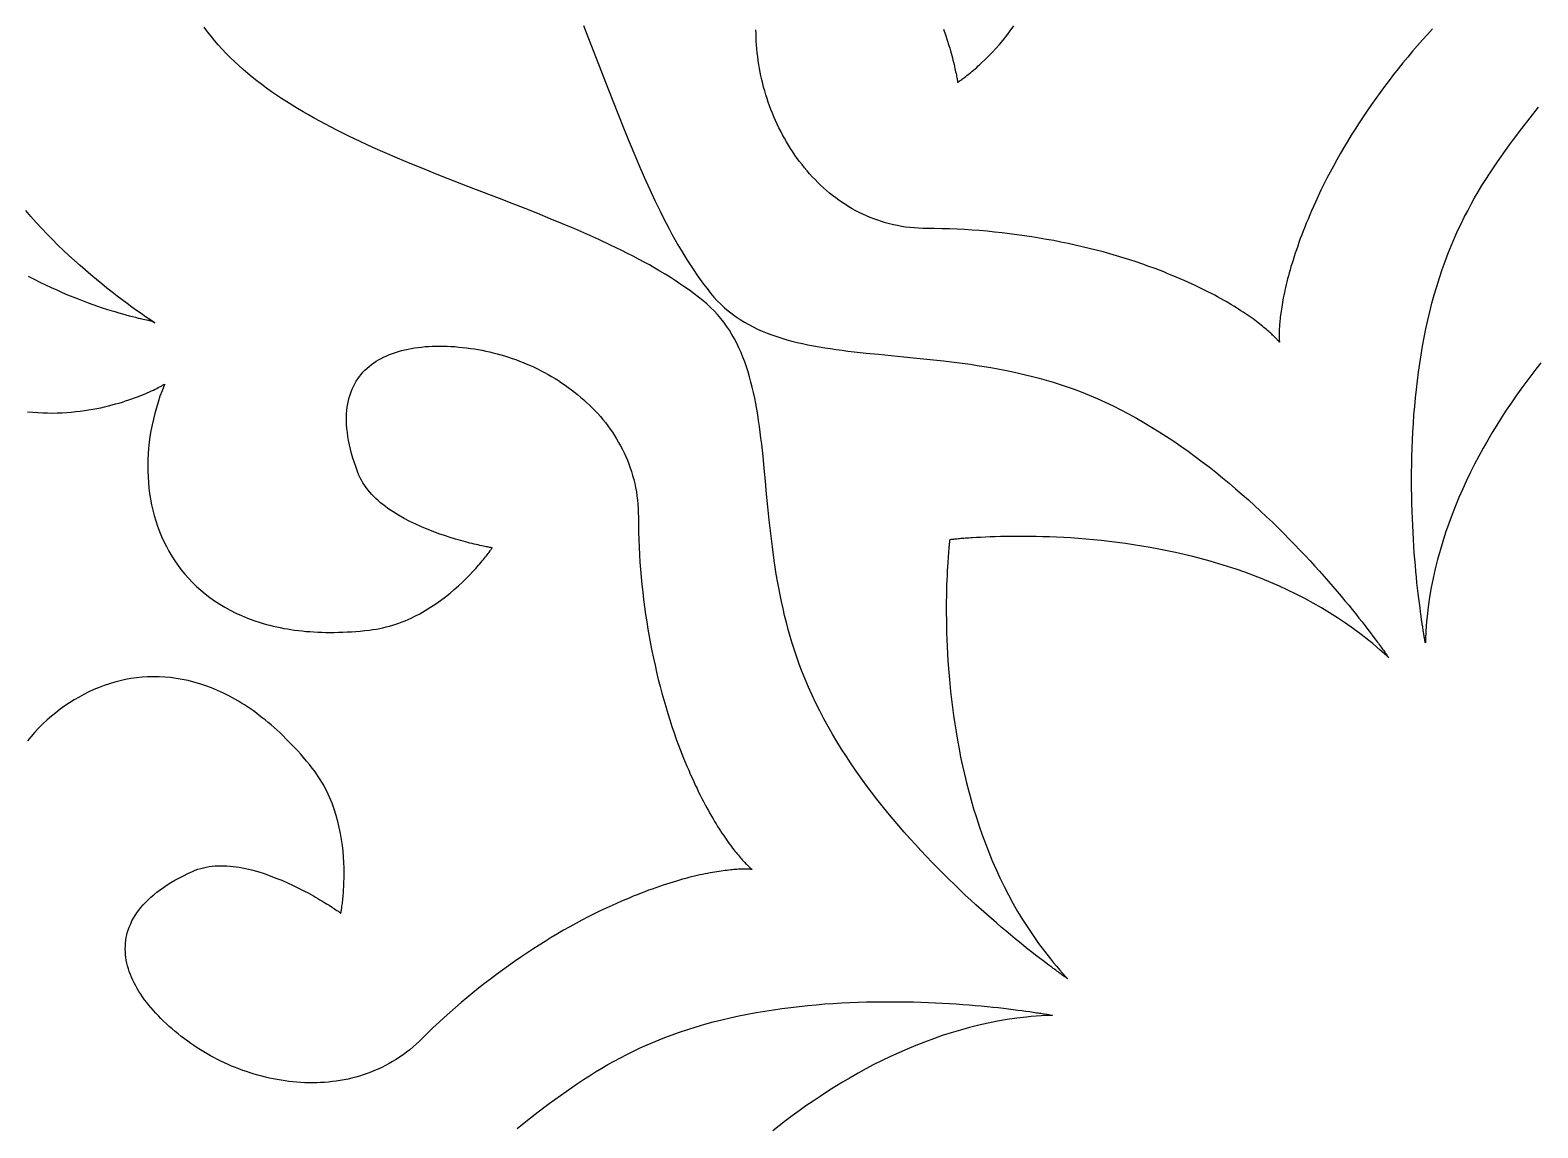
# Model space of a CAD drawing. Extents: x -555 to 555, y -555 to 555.
# Drawn here: x -139.8 to -9.9, y 9.9 to 104.5 of the extents above; entities that cross this region are included whole.
import ezdxf

# ---------------------------------------------------------------- set-up
doc = ezdxf.new("R2010")
doc.units = 0
doc.layers.add('PLAN_1', color=18, linetype='CONTINUOUS')

msp = doc.modelspace()

# ---------------------------------------------------------------- linework, layer by layer
at = {"layer": 'PLAN_1'}
for points in [[(-92.11, 104.87), (-91.68, 103.77), (-90.81, 101.56), (-89.96, 99.35), (-89.53, 98.25), (-89.1, 97.15), (-88.67, 96.06), (-88.23, 94.99), (-87.79, 93.92), (-87.35, 92.86), (-86.89, 91.82), (-86.43, 90.8), (-85.96, 89.79), (-85.48, 88.81), (-85.24, 88.32), (-84.99, 87.84), (-84.74, 87.37), (-84.49, 86.9), (-84.24, 86.44), (-83.98, 85.98), (-83.71, 85.53), (-83.45, 85.09), (-83.18, 84.65), (-82.9, 84.22), (-82.62, 83.8), (-82.34, 83.39), (-82.06, 82.99), (-81.76, 82.59), (-81.47, 82.2), (-81.17, 81.82), (-80.88, 81.48), (-80.59, 81.16), (-80.28, 80.86), (-79.97, 80.56), (-79.64, 80.29), (-79.31, 80.02), (-78.97, 79.78), (-78.61, 79.54), (-78.25, 79.32), (-77.88, 79.1), (-77.5, 78.91), (-77.11, 78.72), (-76.71, 78.54), (-76.3, 78.37), (-75.89, 78.22), (-75.46, 78.07), (-75.03, 77.93), (-74.59, 77.8), (-74.15, 77.68), (-73.7, 77.57), (-73.24, 77.46), (-72.77, 77.36), (-72.29, 77.27), (-71.81, 77.18), (-71.33, 77.1), (-70.83, 77.03), (-70.33, 76.95), (-69.83, 76.89), (-69.32, 76.82), (-68.8, 76.76), (-67.75, 76.64), (-66.69, 76.54), (-65.6, 76.43), (-64.5, 76.33), (-63.38, 76.22), (-62.24, 76.1), (-61.1, 75.98), (-59.94, 75.84), (-58.77, 75.68), (-58.18, 75.59), (-57.59, 75.5), (-57, 75.4), (-56.41, 75.29), (-55.81, 75.17), (-55.22, 75.05), (-54.62, 74.92), (-54.02, 74.78), (-53.43, 74.63), (-52.83, 74.48), (-52.23, 74.31), (-51.63, 74.13), (-51.03, 73.94), (-50.43, 73.74), (-49.83, 73.53), (-49.23, 73.3), (-48.53, 73.02), (-47.84, 72.73), (-47.16, 72.42), (-46.47, 72.09), (-45.8, 71.75), (-45.13, 71.4), (-44.46, 71.04), (-43.81, 70.66), (-43.16, 70.27), (-42.51, 69.87), (-41.87, 69.46), (-41.24, 69.04), (-40.62, 68.61), (-40, 68.18), (-39.39, 67.74), (-38.79, 67.28), (-38.2, 66.83), (-37.61, 66.37), (-37.03, 65.9), (-36.47, 65.43), (-35.91, 64.95), (-35.36, 64.47), (-34.81, 63.99), (-34.28, 63.51), (-33.76, 63.03), (-33.24, 62.54), (-32.74, 62.06), (-32.25, 61.58), (-31.76, 61.1), (-31.29, 60.62), (-30.83, 60.15), (-30.37, 59.67), (-29.93, 59.21), (-29.5, 58.74), (-29.08, 58.29), (-28.68, 57.84), (-28.28, 57.39), (-27.9, 56.96), (-27.53, 56.53), (-27.17, 56.11), (-26.82, 55.7), (-26.49, 55.3), (-26.16, 54.91), (-25.86, 54.53), (-25.56, 54.16), (-25.28, 53.81), (-25.01, 53.47), (-24.76, 53.15), (-24.52, 52.83), (-24.29, 52.54), (-24.08, 52.26), (-23.88, 52), (-23.7, 51.75), (-23.61, 51.63), (-23.53, 51.52), (-23.45, 51.42), (-23.38, 51.31), (-23.31, 51.22), (-23.24, 51.12), (-23.18, 51.04), (-23.12, 50.95), (-23.06, 50.88), (-23.01, 50.8), (-22.96, 50.74), (-22.92, 50.68), (-22.88, 50.62), (-22.84, 50.57), (-22.81, 50.52), (-22.79, 50.49), (-22.76, 50.45), (-22.74, 50.42), (-22.73, 50.4), (-22.72, 50.39), (-22.71, 50.38), (-22.92, 50.57), (-23.45, 51.05), (-23.77, 51.33), (-24.09, 51.6), (-24.42, 51.87), (-25.08, 52.39), (-25.75, 52.89), (-26.43, 53.37), (-27.12, 53.83), (-27.82, 54.27), (-28.52, 54.7), (-29.23, 55.1), (-29.95, 55.49), (-30.68, 55.86), (-31.41, 56.22), (-32.14, 56.55), (-32.88, 56.88), (-33.62, 57.18), (-34.37, 57.47), (-35.11, 57.75), (-35.86, 58.01), (-36.61, 58.25), (-37.36, 58.49), (-38.1, 58.7), (-38.85, 58.91), (-39.6, 59.1), (-40.34, 59.28), (-41.08, 59.45), (-41.81, 59.61), (-42.54, 59.75), (-43.27, 59.89), (-43.99, 60.01), (-44.7, 60.12), (-45.41, 60.23), (-46.11, 60.32), (-46.8, 60.4), (-47.48, 60.48), (-48.16, 60.55), (-48.82, 60.61), (-49.47, 60.66), (-50.11, 60.71), (-50.73, 60.74), (-51.35, 60.77), (-51.95, 60.8), (-52.54, 60.82), (-53.11, 60.83), (-53.66, 60.84), (-54.21, 60.85), (-54.73, 60.85), (-55.23, 60.85), (-55.72, 60.84), (-56.19, 60.83), (-56.64, 60.82), (-57.07, 60.8), (-57.48, 60.78), (-57.87, 60.76), (-58.24, 60.74), (-58.58, 60.72), (-58.74, 60.71), (-58.9, 60.7), (-59.05, 60.69), (-59.2, 60.68), (-59.34, 60.67), (-59.47, 60.66), (-59.6, 60.65), (-59.72, 60.64), (-59.83, 60.63), (-59.94, 60.62), (-60.04, 60.61), (-60.13, 60.6), (-60.22, 60.59), (-60.3, 60.58), (-60.37, 60.57), (-60.44, 60.57), (-60.5, 60.56), (-60.55, 60.55), (-60.56, 60.5), (-60.57, 60.44), (-60.57, 60.37), (-60.58, 60.3), (-60.59, 60.22), (-60.6, 60.13), (-60.61, 60.04), (-60.62, 59.94), (-60.63, 59.83), (-60.64, 59.72), (-60.65, 59.6), (-60.66, 59.47), (-60.67, 59.34), (-60.68, 59.2), (-60.69, 59.05), (-60.7, 58.9), (-60.71, 58.74), (-60.72, 58.58), (-60.74, 58.24), (-60.76, 57.87), (-60.78, 57.48), (-60.8, 57.07), (-60.82, 56.64), (-60.83, 56.19), (-60.84, 55.72), (-60.85, 55.23), (-60.85, 54.73), (-60.85, 54.21), (-60.84, 53.66), (-60.83, 53.11), (-60.82, 52.54), (-60.8, 51.95), (-60.77, 51.35), (-60.74, 50.73), (-60.71, 50.11), (-60.66, 49.47), (-60.61, 48.82), (-60.55, 48.16), (-60.48, 47.48), (-60.4, 46.8), (-60.32, 46.11), (-60.23, 45.41), (-60.12, 44.7), (-60.01, 43.99), (-59.89, 43.27), (-59.75, 42.54), (-59.61, 41.81), (-59.45, 41.08), (-59.28, 40.34), (-59.1, 39.6), (-58.91, 38.85), (-58.7, 38.1), (-58.49, 37.36), (-58.25, 36.61), (-58.01, 35.86), (-57.75, 35.11), (-57.47, 34.37), (-57.18, 33.62), (-56.88, 32.88), (-56.55, 32.14), (-56.22, 31.41), (-55.86, 30.68), (-55.49, 29.95), (-55.1, 29.23), (-54.7, 28.52), (-54.27, 27.82), (-53.83, 27.12), (-53.37, 26.43), (-52.89, 25.75), (-52.39, 25.08), (-51.87, 24.42), (-51.6, 24.09), (-51.33, 23.77), (-51.05, 23.45), (-50.57, 22.92), (-50.38, 22.71), (-50.39, 22.72), (-50.4, 22.73), (-50.42, 22.74), (-50.45, 22.76), (-50.49, 22.79), (-50.52, 22.81), (-50.57, 22.84), (-50.62, 22.88), (-50.68, 22.92), (-50.74, 22.96), (-50.8, 23.01), (-50.88, 23.06), (-50.95, 23.12), (-51.04, 23.18), (-51.12, 23.24), (-51.22, 23.31), (-51.31, 23.38), (-51.42, 23.45), (-51.52, 23.53), (-51.63, 23.61), (-51.75, 23.7), (-52, 23.88), (-52.26, 24.08), (-52.54, 24.29), (-52.83, 24.52), (-53.15, 24.76), (-53.47, 25.01), (-53.81, 25.28), (-54.16, 25.56), (-54.53, 25.86), (-54.91, 26.16), (-55.3, 26.49), (-55.7, 26.82), (-56.11, 27.17), (-56.53, 27.53), (-56.96, 27.9), (-57.39, 28.28), (-57.84, 28.68), (-58.29, 29.08), (-58.74, 29.5), (-59.21, 29.93), (-59.67, 30.37), (-60.15, 30.83), (-60.62, 31.29), (-61.1, 31.76), (-61.58, 32.25), (-62.06, 32.74), (-62.54, 33.24), (-63.03, 33.76), (-63.51, 34.28), (-63.99, 34.81), (-64.47, 35.36), (-64.95, 35.91), (-65.43, 36.47), (-65.9, 37.03), (-66.37, 37.61), (-66.83, 38.2), (-67.28, 38.79), (-67.74, 39.39), (-68.18, 40), (-68.61, 40.62), (-69.04, 41.24), (-69.46, 41.87), (-69.87, 42.51), (-70.27, 43.16), (-70.66, 43.81), (-71.04, 44.46), (-71.4, 45.13), (-71.75, 45.8), (-72.09, 46.47), (-72.42, 47.16), (-72.73, 47.84), (-73.02, 48.53), (-73.3, 49.23), (-73.53, 49.83), (-73.74, 50.43), (-73.94, 51.03), (-74.13, 51.63), (-74.31, 52.23), (-74.48, 52.83), (-74.63, 53.43), (-74.78, 54.02), (-74.92, 54.62), (-75.05, 55.22), (-75.17, 55.81), (-75.29, 56.41), (-75.4, 57), (-75.5, 57.59), (-75.59, 58.18), (-75.68, 58.77), (-75.84, 59.94), (-75.98, 61.1), (-76.1, 62.24), (-76.22, 63.38), (-76.33, 64.5), (-76.43, 65.6), (-76.54, 66.69), (-76.64, 67.75), (-76.76, 68.8), (-76.82, 69.32), (-76.89, 69.83), (-76.95, 70.33), (-77.03, 70.83), (-77.1, 71.33), (-77.18, 71.81), (-77.27, 72.29), (-77.36, 72.77), (-77.46, 73.24), (-77.57, 73.7), (-77.68, 74.15), (-77.8, 74.59), (-77.93, 75.03), (-78.07, 75.46), (-78.22, 75.89), (-78.37, 76.3), (-78.54, 76.71), (-78.72, 77.11), (-78.91, 77.5), (-79.1, 77.88), (-79.32, 78.25), (-79.54, 78.61), (-79.78, 78.97), (-80.02, 79.31), (-80.29, 79.64), (-80.56, 79.97), (-80.86, 80.28), (-81.16, 80.59), (-81.48, 80.88), (-81.82, 81.17), (-82.2, 81.47), (-82.59, 81.76), (-82.99, 82.06), (-83.39, 82.34), (-83.8, 82.62), (-84.22, 82.9), (-84.65, 83.18), (-85.09, 83.45), (-85.53, 83.71), (-85.98, 83.98), (-86.44, 84.24), (-86.9, 84.49), (-87.37, 84.74), (-87.84, 84.99), (-88.32, 85.24), (-88.81, 85.48), (-89.79, 85.96), (-90.8, 86.43), (-91.82, 86.89), (-92.86, 87.35), (-93.92, 87.79), (-94.99, 88.23), (-96.06, 88.67), (-97.15, 89.1), (-98.25, 89.53), (-99.35, 89.96), (-101.56, 90.81), (-103.77, 91.68), (-104.87, 92.11), (-105.97, 92.55), (-107.06, 93), (-108.14, 93.45), (-109.21, 93.91), (-110.27, 94.38), (-111.32, 94.86), (-112.35, 95.35), (-113.37, 95.86), (-113.87, 96.11), (-114.36, 96.37), (-114.85, 96.64), (-115.34, 96.9), (-115.82, 97.17), (-116.29, 97.45), (-116.76, 97.73), (-117.22, 98.01), (-117.68, 98.3), (-118.13, 98.59), (-118.57, 98.88), (-119, 99.18), (-119.43, 99.49), (-119.85, 99.8), (-120.26, 100.12), (-120.67, 100.44), (-121.06, 100.76), (-121.45, 101.1), (-121.83, 101.43), (-122.2, 101.78), (-122.56, 102.13), (-122.91, 102.48), (-123.25, 102.84), (-123.59, 103.21), (-123.91, 103.58), (-124.22, 103.96), (-124.53, 104.35), (-124.82, 104.74)], [(-18.94, 104.59), (-19.38, 104.12), (-19.81, 103.64), (-20.24, 103.15), (-20.66, 102.66), (-21.08, 102.16), (-21.49, 101.66), (-21.9, 101.16), (-22.3, 100.65), (-22.69, 100.14), (-23.08, 99.62), (-23.46, 99.1), (-23.84, 98.58), (-24.21, 98.06), (-24.57, 97.53), (-24.92, 97), (-25.27, 96.48), (-25.61, 95.95), (-25.94, 95.42), (-26.27, 94.89), (-26.58, 94.36), (-26.89, 93.83), (-27.19, 93.3), (-27.48, 92.77), (-27.77, 92.25), (-28.04, 91.72), (-28.3, 91.2), (-28.56, 90.68), (-28.81, 90.16), (-29.04, 89.65), (-29.21, 89.27), (-29.37, 88.91), (-29.52, 88.55), (-29.67, 88.19), (-29.82, 87.84), (-29.95, 87.5), (-30.09, 87.16), (-30.21, 86.83), (-30.34, 86.51), (-30.45, 86.19), (-30.56, 85.87), (-30.67, 85.56), (-30.77, 85.26), (-30.87, 84.96), (-30.96, 84.67), (-31.05, 84.39), (-31.14, 84.11), (-31.22, 83.83), (-31.29, 83.57), (-31.36, 83.3), (-31.43, 83.05), (-31.49, 82.8), (-31.55, 82.55), (-31.61, 82.31), (-31.66, 82.08), (-31.71, 81.85), (-31.76, 81.63), (-31.8, 81.42), (-31.84, 81.21), (-31.88, 81), (-31.91, 80.81), (-31.94, 80.61), (-31.97, 80.43), (-32, 80.25), (-32.02, 80.07), (-32.05, 79.91), (-32.06, 79.74), (-32.08, 79.59), (-32.1, 79.43), (-32.11, 79.29), (-32.12, 79.15), (-32.13, 79.02), (-32.14, 78.89), (-32.15, 78.77), (-32.15, 78.65), (-32.16, 78.54), (-32.16, 78.44), (-32.16, 78.34), (-32.16, 78.25), (-32.16, 78.16), (-32.16, 78.08), (-32.16, 78.01), (-32.16, 77.94), (-32.16, 77.88), (-32.15, 77.82), (-32.15, 77.77), (-32.15, 77.73), (-32.15, 77.69), (-32.14, 77.66), (-32.14, 77.63), (-32.14, 77.61), (-32.14, 77.59), (-32.14, 77.58), (-32.14, 77.58), (-32.14, 77.58), (-32.14, 77.59), (-32.15, 77.6), (-32.17, 77.62), (-32.18, 77.64), (-32.2, 77.66), (-32.23, 77.69), (-32.26, 77.73), (-32.29, 77.76), (-32.33, 77.81), (-32.37, 77.85), (-32.42, 77.9), (-32.47, 77.95), (-32.53, 78.01), (-32.59, 78.07), (-32.65, 78.14), (-32.73, 78.2), (-32.8, 78.28), (-32.88, 78.35), (-32.97, 78.43), (-33.06, 78.51), (-33.15, 78.59), (-33.25, 78.68), (-33.36, 78.77), (-33.47, 78.86), (-33.59, 78.96), (-33.71, 79.06), (-33.84, 79.16), (-33.98, 79.26), (-34.12, 79.37), (-34.26, 79.48), (-34.41, 79.59), (-34.57, 79.71), (-34.74, 79.82), (-34.91, 79.94), (-35.08, 80.06), (-35.27, 80.18), (-35.46, 80.3), (-35.65, 80.43), (-35.85, 80.56), (-36.06, 80.69), (-36.28, 80.82), (-36.5, 80.95), (-36.73, 81.08), (-36.96, 81.22), (-37.21, 81.35), (-37.46, 81.49), (-37.71, 81.63), (-37.98, 81.77), (-38.25, 81.91), (-38.53, 82.05), (-38.81, 82.19), (-39.11, 82.33), (-39.41, 82.48), (-39.72, 82.62), (-40.03, 82.76), (-40.36, 82.91), (-40.69, 83.05), (-41.03, 83.2), (-41.38, 83.34), (-41.74, 83.49), (-42.1, 83.64), (-42.47, 83.78), (-42.85, 83.93), (-43.38, 84.12), (-43.92, 84.31), (-44.47, 84.5), (-45.03, 84.68), (-45.59, 84.86), (-46.17, 85.03), (-46.75, 85.2), (-47.33, 85.36), (-47.92, 85.52), (-48.52, 85.67), (-49.13, 85.81), (-49.74, 85.95), (-50.35, 86.09), (-50.97, 86.22), (-51.59, 86.34), (-52.22, 86.45), (-52.85, 86.56), (-53.48, 86.67), (-54.12, 86.76), (-54.76, 86.85), (-55.4, 86.94), (-56.04, 87.01), (-56.69, 87.08), (-57.33, 87.15), (-57.98, 87.2), (-58.63, 87.25), (-59.27, 87.29), (-59.92, 87.33), (-60.56, 87.35), (-61.21, 87.37), (-61.85, 87.38), (-62.49, 87.38), (-62.87, 87.39), (-63.25, 87.4), (-63.62, 87.43), (-63.98, 87.46), (-64.35, 87.51), (-64.7, 87.56), (-65.06, 87.63), (-65.41, 87.7), (-65.75, 87.79), (-66.09, 87.88), (-66.43, 87.98), (-66.76, 88.09), (-67.09, 88.21), (-67.41, 88.33), (-67.73, 88.47), (-68.04, 88.61), (-68.35, 88.76), (-68.65, 88.92), (-68.95, 89.09), (-69.25, 89.26), (-69.54, 89.44), (-69.82, 89.63), (-70.1, 89.82), (-70.38, 90.02), (-70.65, 90.23), (-70.91, 90.44), (-71.17, 90.66), (-71.43, 90.89), (-71.68, 91.12), (-71.92, 91.36), (-72.16, 91.6), (-72.4, 91.85), (-72.63, 92.1), (-72.85, 92.36), (-73.07, 92.62), (-73.28, 92.89), (-73.49, 93.16), (-73.69, 93.43), (-73.89, 93.71), (-74.08, 94), (-74.27, 94.28), (-74.45, 94.57), (-74.63, 94.87), (-74.8, 95.17), (-74.96, 95.47), (-75.12, 95.77), (-75.28, 96.07), (-75.43, 96.38), (-75.57, 96.69), (-75.7, 97.01), (-75.84, 97.32), (-75.96, 97.64), (-76.08, 97.95), (-76.19, 98.27), (-76.3, 98.59), (-76.4, 98.92), (-76.5, 99.24), (-76.59, 99.56), (-76.67, 99.89), (-76.75, 100.21), (-76.82, 100.54), (-76.89, 100.86), (-76.95, 101.18), (-77, 101.51), (-77.05, 101.85), (-77.1, 102.2), (-77.14, 102.54), (-77.17, 102.87), (-77.2, 103.21), (-77.22, 103.54), (-77.24, 103.87), (-77.24, 104.2), (-77.25, 104.52)], [(-61.08, 104.58), (-60.91, 104.09), (-60.76, 103.61), (-60.62, 103.15), (-60.55, 102.93), (-60.49, 102.71), (-60.43, 102.5), (-60.38, 102.29), (-60.32, 102.09), (-60.27, 101.9), (-60.23, 101.71), (-60.18, 101.53), (-60.14, 101.36), (-60.11, 101.19), (-60.07, 101.04), (-60.04, 100.89), (-60.01, 100.75), (-59.98, 100.62), (-59.96, 100.51), (-59.94, 100.4), (-59.92, 100.31), (-59.9, 100.22), (-59.89, 100.15), (-59.88, 100.09), (-59.87, 100.04), (-59.87, 100.01), (-59.86, 99.99), (-59.86, 99.98), (-59.86, 99.98), (-59.84, 99.99), (-59.82, 100.01), (-59.79, 100.03), (-59.75, 100.06), (-59.7, 100.09), (-59.65, 100.13), (-59.59, 100.17), (-59.52, 100.23), (-59.44, 100.28), (-59.36, 100.34), (-59.27, 100.41), (-59.17, 100.49), (-59.07, 100.57), (-58.97, 100.65), (-58.86, 100.74), (-58.74, 100.84), (-58.62, 100.94), (-58.49, 101.04), (-58.36, 101.16), (-58.23, 101.27), (-58.09, 101.4), (-57.95, 101.52), (-57.81, 101.66), (-57.51, 101.94), (-57.21, 102.24), (-56.9, 102.55), (-56.59, 102.89), (-56.27, 103.25), (-55.96, 103.62), (-55.64, 104.02), (-55.33, 104.43), (-55.03, 104.85)], [(-9.62, 75.81), (-10.05, 75.26), (-10.48, 74.7), (-10.9, 74.12), (-11.33, 73.54), (-11.75, 72.94), (-12.17, 72.33), (-12.58, 71.72), (-12.99, 71.08), (-13.4, 70.44), (-13.79, 69.79), (-14.18, 69.13), (-14.57, 68.45), (-14.94, 67.77), (-15.31, 67.08), (-15.66, 66.37), (-16.01, 65.66), (-16.34, 64.94), (-16.66, 64.21), (-16.97, 63.47), (-17.26, 62.72), (-17.54, 61.96), (-17.81, 61.19), (-18.06, 60.42), (-18.29, 59.63), (-18.51, 58.84), (-18.71, 58.04), (-18.89, 57.24), (-19.05, 56.43), (-19.19, 55.61), (-19.31, 54.78), (-19.41, 53.94), (-19.45, 53.52), (-19.48, 53.1), (-19.51, 52.68), (-19.55, 51.97), (-19.56, 51.68), (-19.56, 51.69), (-19.57, 51.71), (-19.57, 51.74), (-19.58, 51.77), (-19.59, 51.81), (-19.59, 51.86), (-19.6, 51.91), (-19.61, 51.97), (-19.63, 52.04), (-19.64, 52.11), (-19.65, 52.19), (-19.67, 52.28), (-19.68, 52.37), (-19.7, 52.48), (-19.72, 52.58), (-19.74, 52.69), (-19.75, 52.81), (-19.77, 52.94), (-19.79, 53.07), (-19.82, 53.21), (-19.84, 53.35), (-19.88, 53.65), (-19.93, 53.98), (-19.98, 54.33), (-20.02, 54.69), (-20.07, 55.08), (-20.13, 55.49), (-20.18, 55.92), (-20.23, 56.37), (-20.28, 56.84), (-20.33, 57.33), (-20.37, 57.83), (-20.42, 58.35), (-20.46, 58.88), (-20.51, 59.43), (-20.55, 60), (-20.58, 60.58), (-20.62, 61.17), (-20.65, 61.78), (-20.68, 62.4), (-20.7, 63.03), (-20.72, 63.67), (-20.73, 64.33), (-20.74, 64.99), (-20.74, 65.66), (-20.74, 66.34), (-20.73, 67.03), (-20.72, 67.73), (-20.7, 68.44), (-20.67, 69.15), (-20.63, 69.87), (-20.59, 70.59), (-20.54, 71.32), (-20.48, 72.05), (-20.41, 72.78), (-20.33, 73.52), (-20.25, 74.26), (-20.15, 75.01), (-20.04, 75.75), (-19.92, 76.49), (-19.8, 77.24), (-19.66, 77.98), (-19.51, 78.73), (-19.35, 79.47), (-19.17, 80.2), (-18.99, 80.94), (-18.79, 81.67), (-18.58, 82.4), (-18.35, 83.12), (-18.12, 83.84), (-17.86, 84.55), (-17.6, 85.26), (-17.32, 85.95), (-17.02, 86.64), (-16.76, 87.23), (-16.48, 87.8), (-16.2, 88.37), (-15.91, 88.92), (-15.61, 89.47), (-15.31, 90.02), (-15, 90.55), (-14.68, 91.08), (-14.35, 91.6), (-14.02, 92.11), (-13.69, 92.62), (-13.35, 93.12), (-13.01, 93.62), (-12.66, 94.11), (-12.31, 94.59), (-11.96, 95.07), (-11.24, 96.01), (-10.52, 96.93), (-9.8, 97.83)], [(-139.98, 83.28), (-139.47, 83.02), (-138.98, 82.77), (-138.49, 82.53), (-138, 82.3), (-137.52, 82.09), (-137.05, 81.88), (-136.58, 81.68), (-136.13, 81.49), (-135.68, 81.32), (-135.24, 81.15), (-134.82, 80.99), (-134.4, 80.84), (-134, 80.7), (-133.61, 80.56), (-133.23, 80.44), (-132.86, 80.33), (-132.51, 80.22), (-132.17, 80.12), (-131.85, 80.03), (-131.55, 79.94), (-131.26, 79.86), (-130.99, 79.79), (-130.74, 79.73), (-130.5, 79.67), (-130.29, 79.62), (-130.09, 79.58), (-129.92, 79.54), (-129.77, 79.51), (-129.64, 79.48), (-129.58, 79.47), (-129.53, 79.46), (-129.48, 79.45), (-129.44, 79.44), (-129.41, 79.44), (-129.38, 79.43), (-129.36, 79.43), (-129.34, 79.42), (-129.33, 79.42), (-129.07, 79.25), (-129.15, 79.3), (-129.5, 79.54), (-129.86, 79.78), (-130.24, 80.05), (-130.63, 80.32), (-131.03, 80.61), (-131.44, 80.91), (-131.87, 81.23), (-132.3, 81.56), (-132.74, 81.9), (-133.19, 82.25), (-133.64, 82.61), (-134.1, 82.99), (-134.57, 83.38), (-135.04, 83.78), (-135.51, 84.19), (-135.98, 84.62), (-136.46, 85.06), (-136.93, 85.5), (-137.41, 85.96), (-137.88, 86.43), (-138.35, 86.91), (-138.82, 87.4), (-139.28, 87.9), (-139.74, 88.41), (-140.19, 88.93)], [(-140.03, 71.58), (-139.59, 71.54), (-139.15, 71.52), (-138.72, 71.5), (-138.3, 71.49), (-137.88, 71.48), (-137.47, 71.49), (-137.06, 71.51), (-136.66, 71.53), (-136.27, 71.56), (-135.88, 71.6), (-135.5, 71.64), (-135.13, 71.69), (-134.77, 71.75), (-134.41, 71.81), (-134.06, 71.87), (-133.72, 71.94), (-133.39, 72.02), (-133.06, 72.1), (-132.75, 72.18), (-132.44, 72.26), (-132.14, 72.34), (-131.86, 72.43), (-131.58, 72.52), (-131.31, 72.61), (-131.05, 72.7), (-130.8, 72.79), (-130.56, 72.88), (-130.33, 72.97), (-130.11, 73.06), (-129.9, 73.14), (-129.71, 73.23), (-129.52, 73.31), (-129.35, 73.39), (-129.18, 73.46), (-129.03, 73.54), (-128.9, 73.6), (-128.77, 73.67), (-128.66, 73.73), (-128.56, 73.78), (-128.47, 73.83), (-128.39, 73.87), (-128.33, 73.9), (-128.28, 73.93), (-128.25, 73.95), (-128.23, 73.96), (-128.24, 73.93), (-128.44, 73.4), (-128.62, 72.92), (-128.78, 72.43), (-128.93, 71.94), (-129.07, 71.44), (-129.19, 70.95), (-129.3, 70.45), (-129.4, 69.95), (-129.48, 69.46), (-129.55, 68.96), (-129.6, 68.46), (-129.64, 67.96), (-129.66, 67.46), (-129.67, 66.97), (-129.67, 66.48), (-129.65, 65.98), (-129.62, 65.5), (-129.57, 65.01), (-129.51, 64.53), (-129.43, 64.05), (-129.34, 63.58), (-129.24, 63.11), (-129.11, 62.64), (-128.98, 62.18), (-128.83, 61.73), (-128.66, 61.28), (-128.48, 60.84), (-128.28, 60.41), (-128.07, 59.98), (-127.85, 59.56), (-127.6, 59.15), (-127.35, 58.75), (-127.07, 58.36), (-126.78, 57.97), (-126.48, 57.6), (-126.16, 57.24), (-125.82, 56.88), (-125.47, 56.54), (-125.11, 56.21), (-124.72, 55.89), (-124.32, 55.58), (-123.91, 55.29), (-123.47, 55.01), (-123.03, 54.74), (-122.56, 54.48), (-122.08, 54.24), (-121.58, 54.02), (-121.07, 53.8), (-120.54, 53.61), (-119.99, 53.43), (-119.72, 53.34), (-119.43, 53.26), (-119.14, 53.19), (-118.85, 53.11), (-118.55, 53.05), (-118.25, 52.98), (-117.95, 52.92), (-117.64, 52.87), (-117.33, 52.82), (-117.01, 52.77), (-116.69, 52.73), (-116.36, 52.7), (-116.03, 52.66), (-115.7, 52.64), (-115.36, 52.61), (-115.02, 52.6), (-114.67, 52.58), (-114.32, 52.57), (-113.96, 52.57), (-113.6, 52.57), (-113.24, 52.58), (-112.87, 52.59), (-112.49, 52.61), (-112.12, 52.63), (-111.73, 52.66), (-111.35, 52.69), (-110.96, 52.73), (-110.56, 52.77), (-110.27, 52.81), (-109.97, 52.85), (-109.68, 52.91), (-109.4, 52.97), (-109.12, 53.04), (-108.84, 53.11), (-108.56, 53.19), (-108.29, 53.28), (-108.02, 53.38), (-107.75, 53.48), (-107.49, 53.58), (-107.23, 53.69), (-106.98, 53.81), (-106.72, 53.93), (-106.23, 54.18), (-105.76, 54.45), (-105.3, 54.74), (-104.85, 55.03), (-104.43, 55.33), (-104.02, 55.64), (-103.62, 55.96), (-103.25, 56.27), (-102.89, 56.59), (-102.55, 56.9), (-102.24, 57.21), (-101.94, 57.51), (-101.66, 57.81), (-101.52, 57.95), (-101.4, 58.09), (-101.27, 58.23), (-101.16, 58.36), (-101.04, 58.49), (-100.94, 58.62), (-100.84, 58.74), (-100.74, 58.86), (-100.65, 58.97), (-100.57, 59.07), (-100.49, 59.17), (-100.41, 59.27), (-100.34, 59.36), (-100.28, 59.44), (-100.23, 59.52), (-100.17, 59.59), (-100.13, 59.65), (-100.09, 59.7), (-100.06, 59.75), (-100.03, 59.79), (-100.01, 59.82), (-99.99, 59.84), (-99.98, 59.86), (-99.98, 59.86), (-99.99, 59.86), (-100.01, 59.87), (-100.04, 59.87), (-100.09, 59.88), (-100.15, 59.89), (-100.22, 59.9), (-100.31, 59.92), (-100.4, 59.94), (-100.51, 59.96), (-100.62, 59.98), (-100.75, 60.01), (-100.89, 60.04), (-101.04, 60.07), (-101.19, 60.11), (-101.36, 60.14), (-101.53, 60.18), (-101.71, 60.23), (-101.9, 60.27), (-102.09, 60.32), (-102.29, 60.38), (-102.5, 60.43), (-102.71, 60.49), (-102.93, 60.55), (-103.15, 60.62), (-103.61, 60.76), (-104.09, 60.91), (-104.58, 61.08), (-105.07, 61.26), (-105.58, 61.46), (-106.08, 61.67), (-106.58, 61.89), (-107.08, 62.14), (-107.57, 62.39), (-108.05, 62.67), (-108.52, 62.96), (-108.75, 63.11), (-108.97, 63.26), (-109.19, 63.42), (-109.4, 63.59), (-109.6, 63.75), (-109.8, 63.93), (-110, 64.1), (-110.18, 64.28), (-110.36, 64.47), (-110.53, 64.66), (-110.69, 64.86), (-110.85, 65.06), (-110.99, 65.26), (-111.13, 65.47), (-111.25, 65.68), (-111.37, 65.9), (-111.47, 66.13), (-111.57, 66.35), (-111.72, 66.77), (-111.86, 67.18), (-111.99, 67.58), (-112.1, 67.98), (-112.2, 68.36), (-112.29, 68.73), (-112.36, 69.1), (-112.42, 69.46), (-112.47, 69.8), (-112.51, 70.14), (-112.53, 70.47), (-112.54, 70.8), (-112.54, 71.11), (-112.53, 71.41), (-112.51, 71.71), (-112.48, 72), (-112.43, 72.28), (-112.38, 72.55), (-112.31, 72.81), (-112.24, 73.06), (-112.15, 73.31), (-112.05, 73.55), (-111.95, 73.78), (-111.83, 74), (-111.71, 74.22), (-111.57, 74.42), (-111.43, 74.62), (-111.28, 74.81), (-111.12, 75), (-110.95, 75.17), (-110.77, 75.34), (-110.59, 75.5), (-110.39, 75.65), (-110.19, 75.8), (-109.98, 75.94), (-109.77, 76.07), (-109.54, 76.19), (-109.31, 76.31), (-109.07, 76.42), (-108.83, 76.52), (-108.58, 76.62), (-108.33, 76.71), (-108.06, 76.79), (-107.8, 76.86), (-107.52, 76.93), (-107.24, 76.99), (-106.96, 77.05), (-106.67, 77.09), (-106.37, 77.14), (-106.08, 77.17), (-105.77, 77.2), (-105.47, 77.22), (-105.15, 77.24), (-104.84, 77.24), (-104.52, 77.25), (-104.2, 77.24), (-103.87, 77.24), (-103.54, 77.22), (-103.21, 77.2), (-102.87, 77.17), (-102.54, 77.14), (-102.2, 77.1), (-101.85, 77.05), (-101.51, 77), (-101.18, 76.95), (-100.86, 76.89), (-100.54, 76.82), (-100.21, 76.75), (-99.89, 76.67), (-99.56, 76.59), (-99.24, 76.5), (-98.92, 76.4), (-98.59, 76.3), (-98.27, 76.19), (-97.95, 76.08), (-97.64, 75.96), (-97.32, 75.84), (-97.01, 75.7), (-96.69, 75.57), (-96.38, 75.43), (-96.07, 75.28), (-95.77, 75.12), (-95.47, 74.96), (-95.17, 74.8), (-94.87, 74.63), (-94.57, 74.45), (-94.28, 74.27), (-94, 74.08), (-93.71, 73.89), (-93.43, 73.69), (-93.16, 73.49), (-92.89, 73.28), (-92.62, 73.07), (-92.36, 72.85), (-92.1, 72.63), (-91.85, 72.4), (-91.6, 72.16), (-91.36, 71.92), (-91.12, 71.68), (-90.89, 71.43), (-90.66, 71.17), (-90.44, 70.91), (-90.23, 70.65), (-90.02, 70.38), (-89.82, 70.1), (-89.63, 69.82), (-89.44, 69.54), (-89.26, 69.25), (-89.09, 68.95), (-88.92, 68.65), (-88.76, 68.35), (-88.61, 68.04), (-88.47, 67.73), (-88.33, 67.41), (-88.21, 67.09), (-88.09, 66.76), (-87.98, 66.43), (-87.88, 66.09), (-87.79, 65.75), (-87.7, 65.41), (-87.63, 65.06), (-87.56, 64.7), (-87.51, 64.35), (-87.46, 63.98), (-87.43, 63.62), (-87.4, 63.25), (-87.39, 62.87), (-87.38, 62.49), (-87.38, 61.85), (-87.37, 61.21), (-87.35, 60.56), (-87.33, 59.92), (-87.29, 59.27), (-87.25, 58.63), (-87.2, 57.98), (-87.15, 57.33), (-87.08, 56.69), (-87.01, 56.04), (-86.94, 55.4), (-86.85, 54.76), (-86.76, 54.12), (-86.67, 53.48), (-86.56, 52.85), (-86.45, 52.22), (-86.34, 51.59), (-86.22, 50.97), (-86.09, 50.35), (-85.95, 49.74), (-85.81, 49.13), (-85.67, 48.52), (-85.52, 47.92), (-85.36, 47.33), (-85.2, 46.75), (-85.03, 46.17), (-84.86, 45.59), (-84.68, 45.03), (-84.5, 44.47), (-84.31, 43.92), (-84.12, 43.38), (-83.93, 42.85), (-83.78, 42.47), (-83.64, 42.1), (-83.49, 41.74), (-83.34, 41.38), (-83.2, 41.03), (-83.05, 40.69), (-82.91, 40.36), (-82.76, 40.03), (-82.62, 39.72), (-82.48, 39.41), (-82.33, 39.11), (-82.19, 38.81), (-82.05, 38.53), (-81.91, 38.25), (-81.77, 37.98), (-81.63, 37.71), (-81.49, 37.46), (-81.35, 37.21), (-81.22, 36.96), (-81.08, 36.73), (-80.95, 36.5), (-80.82, 36.28), (-80.69, 36.06), (-80.56, 35.85), (-80.43, 35.65), (-80.3, 35.46), (-80.18, 35.27), (-80.06, 35.08), (-79.94, 34.91), (-79.82, 34.74), (-79.71, 34.57), (-79.59, 34.41), (-79.48, 34.26), (-79.37, 34.12), (-79.26, 33.98), (-79.16, 33.84), (-79.06, 33.71), (-78.96, 33.59), (-78.86, 33.47), (-78.77, 33.36), (-78.68, 33.25), (-78.59, 33.15), (-78.51, 33.06), (-78.43, 32.97), (-78.35, 32.88), (-78.28, 32.8), (-78.2, 32.73), (-78.14, 32.65), (-78.07, 32.59), (-78.01, 32.53), (-77.95, 32.47), (-77.9, 32.42), (-77.85, 32.37), (-77.81, 32.33), (-77.76, 32.29), (-77.73, 32.26), (-77.69, 32.23), (-77.66, 32.2), (-77.64, 32.18), (-77.62, 32.17), (-77.6, 32.15), (-77.59, 32.14), (-77.58, 32.14), (-77.58, 32.14), (-77.58, 32.14), (-77.59, 32.14), (-77.61, 32.14), (-77.63, 32.14), (-77.66, 32.14), (-77.69, 32.15), (-77.73, 32.15), (-77.77, 32.15), (-77.82, 32.15), (-77.88, 32.16), (-77.94, 32.16), (-78.01, 32.16), (-78.08, 32.16), (-78.16, 32.16), (-78.25, 32.16), (-78.34, 32.16), (-78.44, 32.16), (-78.54, 32.16), (-78.65, 32.15), (-78.77, 32.15), (-78.89, 32.14), (-79.02, 32.13), (-79.15, 32.12), (-79.29, 32.11), (-79.43, 32.1), (-79.59, 32.08), (-79.74, 32.06), (-79.91, 32.05), (-80.07, 32.02), (-80.25, 32), (-80.43, 31.97), (-80.61, 31.94), (-80.81, 31.91), (-81, 31.88), (-81.21, 31.84), (-81.42, 31.8), (-81.63, 31.76), (-81.85, 31.71), (-82.08, 31.66), (-82.31, 31.61), (-82.55, 31.55), (-82.8, 31.49), (-83.05, 31.43), (-83.3, 31.36), (-83.57, 31.29), (-83.83, 31.22), (-84.11, 31.14), (-84.39, 31.05), (-84.67, 30.96), (-84.96, 30.87), (-85.26, 30.77), (-85.56, 30.67), (-85.87, 30.56), (-86.19, 30.45), (-86.51, 30.34), (-86.83, 30.21), (-87.16, 30.09), (-87.5, 29.95), (-87.84, 29.82), (-88.19, 29.67), (-88.55, 29.52), (-88.91, 29.37), (-89.27, 29.21), (-89.65, 29.04), (-90.16, 28.81), (-90.68, 28.56), (-91.2, 28.3), (-91.72, 28.04), (-92.25, 27.77), (-92.77, 27.48), (-93.3, 27.19), (-93.83, 26.89), (-94.36, 26.58), (-94.89, 26.27), (-95.42, 25.94), (-95.95, 25.61), (-96.48, 25.27), (-97, 24.92), (-97.53, 24.57), (-98.06, 24.21), (-98.58, 23.84), (-99.1, 23.46), (-99.62, 23.08), (-100.14, 22.69), (-100.65, 22.3), (-101.16, 21.9), (-101.66, 21.49), (-102.16, 21.08), (-102.66, 20.66), (-103.15, 20.24), (-103.64, 19.81), (-104.12, 19.38), (-104.59, 18.94), (-105.06, 18.5), (-105.52, 18.05), (-105.98, 17.6), (-106.25, 17.34), (-106.53, 17.08), (-106.81, 16.84), (-107.09, 16.6), (-107.38, 16.38), (-107.67, 16.16), (-107.97, 15.96), (-108.27, 15.76), (-108.57, 15.58), (-108.87, 15.4), (-109.18, 15.24), (-109.5, 15.08), (-109.81, 14.93), (-110.13, 14.8), (-110.45, 14.67), (-110.77, 14.55), (-111.1, 14.43), (-111.42, 14.33), (-111.75, 14.24), (-112.08, 14.15), (-112.41, 14.07), (-112.75, 14.01), (-113.08, 13.94), (-113.42, 13.89), (-113.76, 13.85), (-114.1, 13.81), (-114.43, 13.78), (-114.77, 13.76), (-115.11, 13.75), (-115.46, 13.74), (-115.8, 13.75), (-116.14, 13.75), (-116.48, 13.77), (-116.82, 13.79), (-117.16, 13.82), (-117.5, 13.86), (-117.84, 13.91), (-118.18, 13.96), (-118.51, 14.02), (-118.85, 14.08), (-119.19, 14.15), (-119.52, 14.23), (-119.85, 14.31), (-120.18, 14.4), (-120.51, 14.5), (-120.84, 14.6), (-121.16, 14.71), (-121.49, 14.82), (-121.81, 14.94), (-122.12, 15.06), (-122.44, 15.19), (-122.75, 15.33), (-123.06, 15.47), (-123.37, 15.61), (-123.67, 15.76), (-123.97, 15.92), (-124.27, 16.08), (-124.56, 16.24), (-124.85, 16.41), (-125.13, 16.59), (-125.41, 16.77), (-125.69, 16.95), (-125.96, 17.14), (-126.23, 17.33), (-126.51, 17.54), (-126.78, 17.75), (-127.05, 17.96), (-127.31, 18.17), (-127.57, 18.39), (-127.82, 18.61), (-128.06, 18.83), (-128.3, 19.06), (-128.53, 19.28), (-128.75, 19.51), (-128.97, 19.74), (-129.18, 19.97), (-129.38, 20.21), (-129.57, 20.44), (-129.76, 20.68), (-129.94, 20.91), (-130.11, 21.15), (-130.27, 21.39), (-130.43, 21.63), (-130.57, 21.87), (-130.71, 22.11), (-130.84, 22.36), (-130.96, 22.6), (-131.07, 22.85), (-131.16, 23.09), (-131.26, 23.34), (-131.34, 23.58), (-131.41, 23.83), (-131.47, 24.07), (-131.52, 24.32), (-131.55, 24.56), (-131.58, 24.81), (-131.6, 25.05), (-131.61, 25.3), (-131.6, 25.54), (-131.59, 25.78), (-131.56, 26.03), (-131.52, 26.27), (-131.47, 26.51), (-131.41, 26.75), (-131.33, 26.99), (-131.24, 27.23), (-131.14, 27.46), (-131.03, 27.7), (-130.9, 27.93), (-130.76, 28.16), (-130.61, 28.4), (-130.44, 28.62), (-130.26, 28.85), (-130.07, 29.08), (-129.86, 29.3), (-129.64, 29.52), (-129.4, 29.74), (-129.15, 29.96), (-128.89, 30.17), (-128.61, 30.38), (-128.31, 30.59), (-128, 30.8), (-127.68, 31), (-127.33, 31.2), (-126.98, 31.4), (-126.6, 31.59), (-126.21, 31.78), (-125.81, 31.97), (-125.58, 32.07), (-125.35, 32.15), (-125.11, 32.22), (-124.87, 32.29), (-124.63, 32.34), (-124.38, 32.38), (-124.13, 32.41), (-123.88, 32.44), (-123.63, 32.45), (-123.37, 32.46), (-123.11, 32.45), (-122.85, 32.44), (-122.58, 32.42), (-122.32, 32.39), (-122.05, 32.36), (-121.79, 32.32), (-121.52, 32.27), (-121.25, 32.22), (-120.72, 32.09), (-120.18, 31.95), (-119.65, 31.78), (-119.13, 31.6), (-118.62, 31.4), (-118.11, 31.2), (-117.62, 30.98), (-117.14, 30.76), (-116.67, 30.53), (-116.23, 30.3), (-115.8, 30.08), (-115.6, 29.97), (-115.4, 29.86), (-115.21, 29.75), (-115.02, 29.64), (-114.84, 29.53), (-114.67, 29.43), (-114.51, 29.33), (-114.35, 29.23), (-114.2, 29.14), (-114.05, 29.05), (-113.92, 28.97), (-113.79, 28.89), (-113.68, 28.81), (-113.57, 28.74), (-113.47, 28.67), (-113.38, 28.61), (-113.3, 28.56), (-113.23, 28.51), (-113.17, 28.47), (-113.12, 28.43), (-113.08, 28.4), (-113.05, 28.38), (-113.03, 28.37), (-113.02, 28.37), (-113.02, 28.37), (-113.02, 28.39), (-113.02, 28.42), (-113.01, 28.45), (-113, 28.5), (-112.99, 28.56), (-112.98, 28.62), (-112.97, 28.7), (-112.95, 28.79), (-112.94, 28.88), (-112.93, 28.98), (-112.91, 29.09), (-112.9, 29.21), (-112.88, 29.34), (-112.87, 29.47), (-112.85, 29.62), (-112.84, 29.77), (-112.82, 29.93), (-112.81, 30.09), (-112.8, 30.26), (-112.79, 30.44), (-112.78, 30.62), (-112.77, 30.81), (-112.76, 31), (-112.75, 31.41), (-112.75, 31.84), (-112.75, 32.28), (-112.77, 32.74), (-112.8, 33.22), (-112.84, 33.71), (-112.9, 34.21), (-112.97, 34.71), (-113.05, 35.23), (-113.16, 35.75), (-113.29, 36.28), (-113.43, 36.8), (-113.6, 37.33), (-113.69, 37.59), (-113.79, 37.86), (-113.89, 38.12), (-114.01, 38.38), (-114.12, 38.64), (-114.25, 38.89), (-114.38, 39.15), (-114.51, 39.4), (-114.66, 39.65), (-114.81, 39.9), (-114.97, 40.15), (-115.14, 40.39), (-115.31, 40.63), (-115.49, 40.87), (-115.74, 41.18), (-115.99, 41.48), (-116.24, 41.78), (-116.49, 42.06), (-116.74, 42.35), (-117, 42.62), (-117.25, 42.89), (-117.5, 43.15), (-117.76, 43.41), (-118.01, 43.66), (-118.26, 43.9), (-118.52, 44.14), (-118.77, 44.37), (-119.03, 44.59), (-119.29, 44.81), (-119.54, 45.02), (-119.8, 45.22), (-120.06, 45.42), (-120.31, 45.61), (-120.57, 45.8), (-120.83, 45.98), (-121.08, 46.15), (-121.34, 46.32), (-121.6, 46.48), (-121.86, 46.64), (-122.11, 46.79), (-122.37, 46.93), (-122.63, 47.07), (-123.14, 47.33), (-123.66, 47.57), (-124.17, 47.78), (-124.68, 47.97), (-125.19, 48.14), (-125.7, 48.29), (-126.2, 48.41), (-126.71, 48.52), (-127.21, 48.61), (-127.71, 48.67), (-128.21, 48.72), (-128.7, 48.74), (-129.19, 48.75), (-129.68, 48.74), (-130.16, 48.71), (-130.64, 48.66), (-131.12, 48.59), (-131.59, 48.51), (-132.06, 48.4), (-132.52, 48.28), (-132.97, 48.15), (-133.43, 48), (-133.87, 47.83), (-134.31, 47.64), (-134.74, 47.45), (-135.17, 47.23), (-135.59, 47), (-136.01, 46.76), (-136.41, 46.5), (-136.81, 46.23), (-137.21, 45.95), (-137.59, 45.65), (-137.97, 45.34), (-138.34, 45.02), (-138.7, 44.69), (-139.05, 44.34), (-139.39, 43.98), (-139.72, 43.61), (-140.05, 43.23)], [(-97.83, 9.8), (-96.93, 10.52), (-96.01, 11.24), (-95.07, 11.96), (-94.59, 12.31), (-94.11, 12.66), (-93.62, 13.01), (-93.12, 13.35), (-92.62, 13.69), (-92.11, 14.02), (-91.6, 14.35), (-91.08, 14.68), (-90.55, 15), (-90.02, 15.31), (-89.47, 15.61), (-88.92, 15.91), (-88.37, 16.2), (-87.8, 16.48), (-87.23, 16.76), (-86.64, 17.02), (-85.95, 17.32), (-85.26, 17.6), (-84.55, 17.86), (-83.84, 18.12), (-83.12, 18.35), (-82.4, 18.58), (-81.67, 18.79), (-80.94, 18.99), (-80.2, 19.17), (-79.47, 19.35), (-78.73, 19.51), (-77.98, 19.66), (-77.24, 19.8), (-76.49, 19.92), (-75.75, 20.04), (-75.01, 20.15), (-74.26, 20.25), (-73.52, 20.33), (-72.78, 20.41), (-72.05, 20.48), (-71.32, 20.54), (-70.59, 20.59), (-69.87, 20.63), (-69.15, 20.67), (-68.44, 20.7), (-67.73, 20.72), (-67.03, 20.73), (-66.34, 20.74), (-65.66, 20.74), (-64.99, 20.74), (-64.33, 20.73), (-63.67, 20.72), (-63.03, 20.7), (-62.4, 20.68), (-61.78, 20.65), (-61.17, 20.62), (-60.58, 20.58), (-60, 20.55), (-59.43, 20.51), (-58.88, 20.46), (-58.35, 20.42), (-57.83, 20.37), (-57.33, 20.33), (-56.84, 20.28), (-56.37, 20.23), (-55.92, 20.18), (-55.49, 20.13), (-55.08, 20.07), (-54.69, 20.02), (-54.33, 19.98), (-53.98, 19.93), (-53.65, 19.88), (-53.35, 19.84), (-53.21, 19.82), (-53.07, 19.79), (-52.94, 19.77), (-52.81, 19.75), (-52.69, 19.74), (-52.58, 19.72), (-52.48, 19.7), (-52.37, 19.68), (-52.28, 19.67), (-52.19, 19.65), (-52.11, 19.64), (-52.04, 19.63), (-51.97, 19.61), (-51.91, 19.6), (-51.86, 19.59), (-51.81, 19.59), (-51.77, 19.58), (-51.74, 19.57), (-51.71, 19.57), (-51.69, 19.56), (-51.68, 19.56), (-51.97, 19.55), (-52.68, 19.51), (-53.1, 19.48), (-53.52, 19.45), (-53.94, 19.41), (-54.78, 19.31), (-55.61, 19.19), (-56.43, 19.05), (-57.24, 18.89), (-58.04, 18.71), (-58.84, 18.51), (-59.63, 18.29), (-60.42, 18.06), (-61.19, 17.81), (-61.96, 17.54), (-62.72, 17.26), (-63.47, 16.97), (-64.21, 16.66), (-64.94, 16.34), (-65.66, 16.01), (-66.37, 15.66), (-67.08, 15.31), (-67.77, 14.94), (-68.45, 14.57), (-69.13, 14.18), (-69.79, 13.79), (-70.44, 13.4), (-71.08, 12.99), (-71.72, 12.58), (-72.33, 12.17), (-72.94, 11.75), (-73.54, 11.33), (-74.12, 10.9), (-74.7, 10.48), (-75.26, 10.05), (-75.81, 9.62)]]:
    msp.add_lwpolyline(points, dxfattribs=at)

doc.saveas('drawing.dxf')
